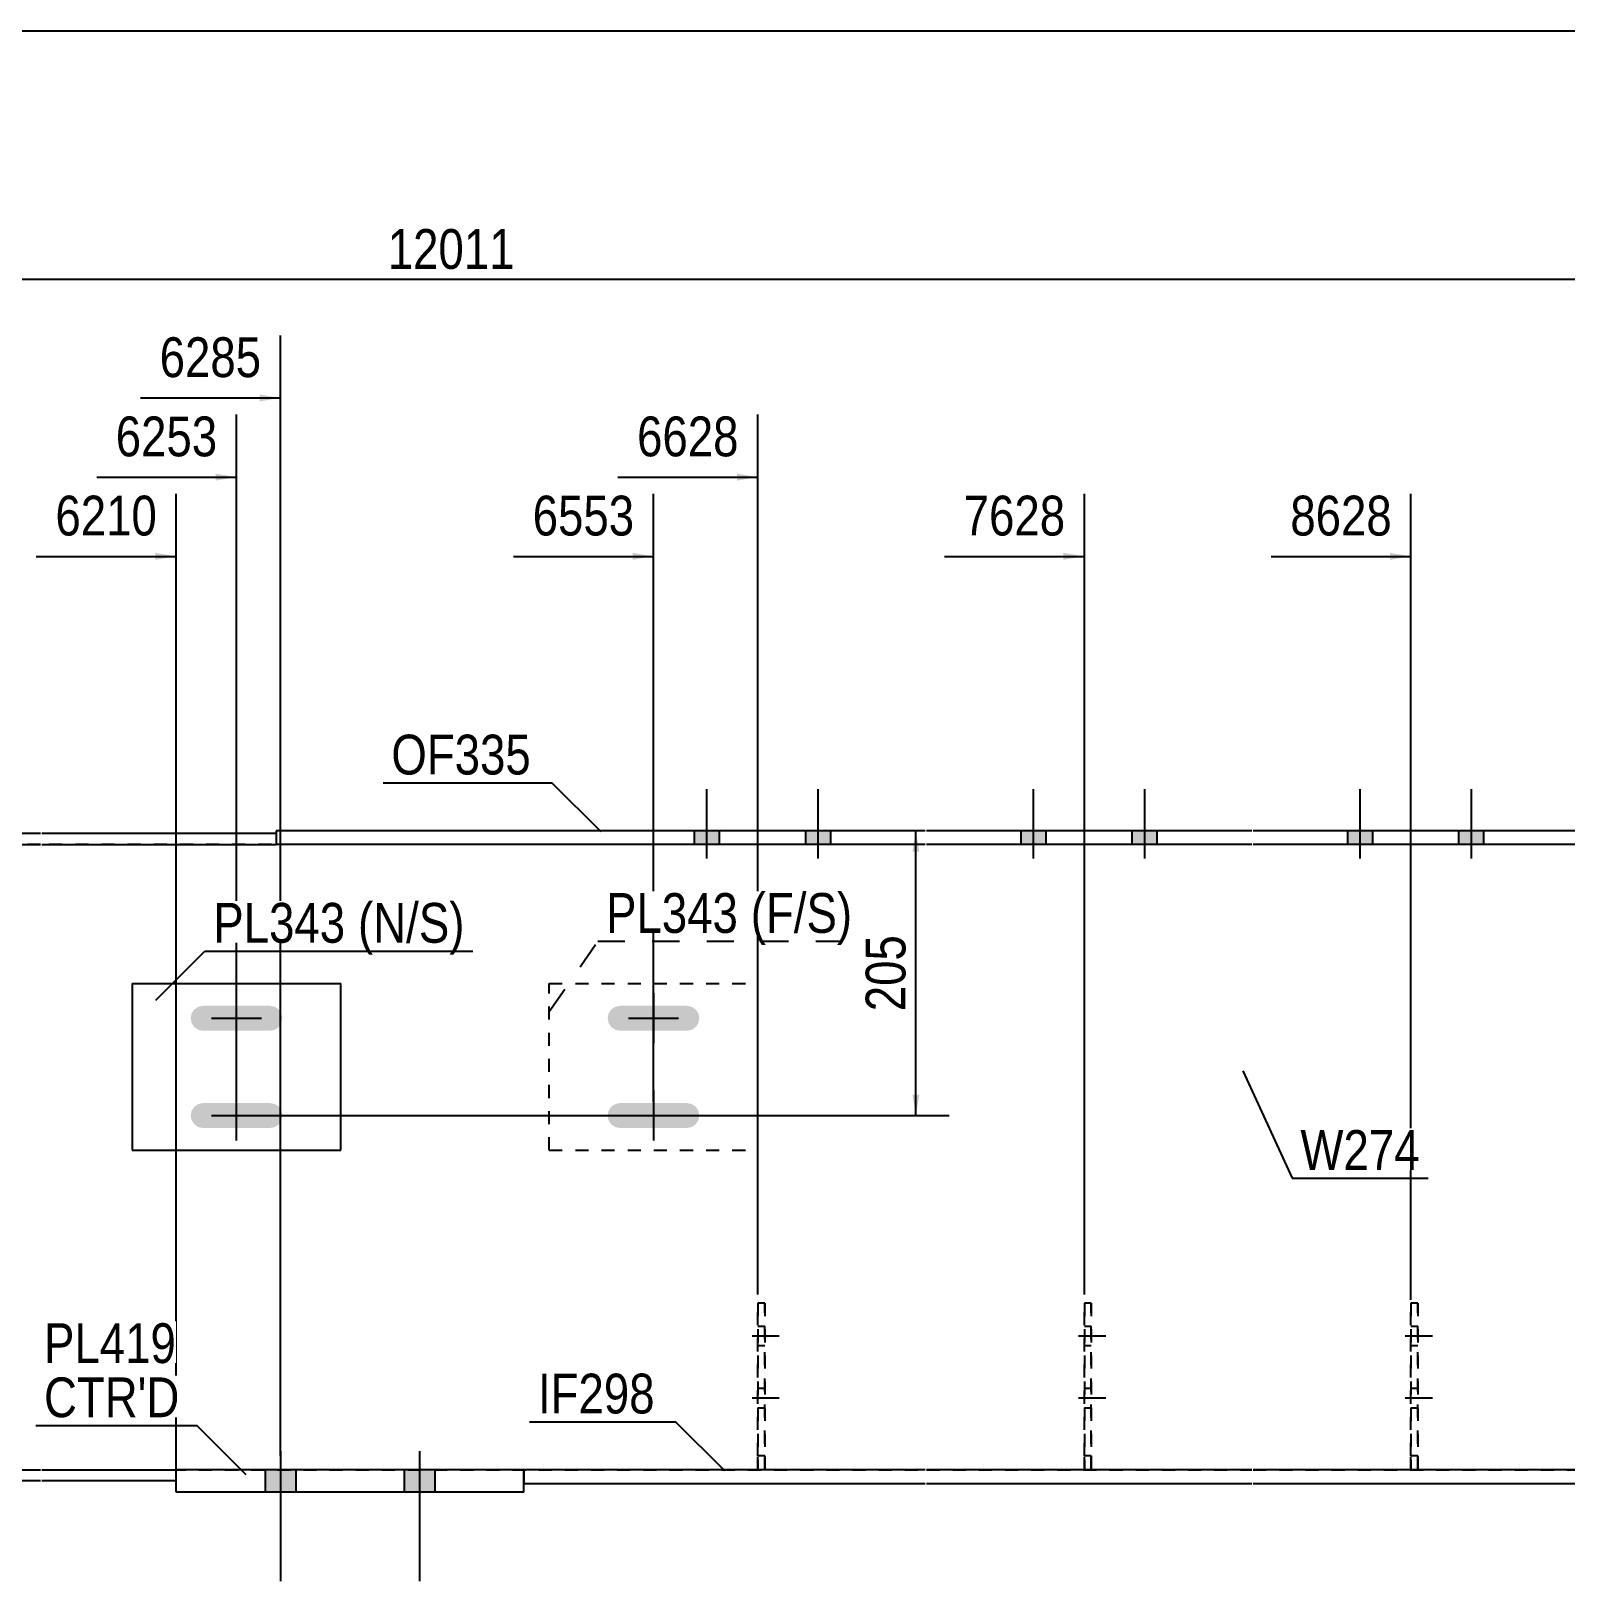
# Model space of a CAD drawing. Header units: millimetres. Extents: x 2 to 405, y 5 to 282.
# Drawn here: x 176.3 to 286.8, y 170.4 to 282 of the extents above; entities that cross this region are included whole.
import ezdxf

# ---------------------------------------------------------------- set-up
doc = ezdxf.new("R2010")
doc.units = ezdxf.units.MM
doc.linetypes.add('DXK_LINE_DOT1', pattern=[1.8814, 0.9407, -0.9407])
doc.linetypes.add('DXK_LINE_DOT2', pattern=[3.9198, 1.9599, -1.9599])
doc.styles.add('Arial Narrow', font='ARIALN.TTF', dxfattribs={"height": 0.2})

# ---------------------------------------------------------------- blocks, each defined once
blk = doc.blocks.new('Unknown-624480948-5281')
at = {"color": 5, "linetype": 'Continuous'}
blk.add_line((405, 282), (5, 282), dxfattribs=at)
blk = doc.blocks.new('Part-624480948-3432 - 3414')
at = {"color": 2, "linetype": 'Continuous'}
for p, q in [((240.67, 224.44), (193.97, 224.44)), ((193.97, 224.44), (193.97, 223.44)), ((264.17, 224.44), (240.77, 224.44)), ((287.67, 224.44), (264.27, 224.44)), ((311.17, 224.44), (287.77, 224.44)), ((334.67, 224.44), (311.27, 224.44)), ((380.47, 224.44), (334.77, 224.44)), ((380.47, 224.44), (380.47, 223.44)), ((240.67, 223.44), (193.97, 223.44)), ((264.17, 223.44), (240.77, 223.44)), ((287.67, 223.44), (264.27, 223.44)), ((311.17, 223.44), (287.77, 223.44)), ((334.67, 223.44), (311.27, 223.44)), ((380.47, 223.44), (334.77, 223.44))]:
    blk.add_line(p, q, dxfattribs=at)
blk = doc.blocks.new('Part-624480948-3430 - 3414')
at = {"color": 2, "linetype": 'Continuous'}
for p, q in [((240.67, 178.44), (211.78, 178.44)), ((240.67, 177.44), (211.78, 177.44)), ((264.17, 178.44), (240.77, 178.44)), ((264.17, 177.44), (240.77, 177.44)), ((287.67, 178.44), (264.27, 178.44)), ((287.67, 177.44), (264.27, 177.44)), ((311.17, 178.44), (287.77, 178.44)), ((311.17, 177.44), (287.77, 177.44)), ((334.67, 178.44), (311.27, 178.44)), ((334.67, 177.44), (311.27, 177.44)), ((373.82, 178.44), (334.77, 178.44)), ((373.82, 177.44), (334.77, 177.44)), ((373.82, 178.44), (373.82, 177.44))]:
    blk.add_line(p, q, dxfattribs=at)
at = {"color": 7, "linetype": 'DXK_LINE_DOT1'}
blk.add_line((211.78, 178.44), (211.78, 177.44), dxfattribs=at)
blk = doc.blocks.new('Part-624480948-3433 - 3414')
at = {"color": 2, "linetype": 'Continuous'}
for p, q in [((86.51, 178.44), (93.42, 178.44)), ((93.42, 177.64), (86.51, 177.64)), ((93.52, 178.44), (116.92, 178.44)), ((116.92, 177.64), (93.52, 177.64)), ((117.02, 178.44), (140.42, 178.44)), ((140.42, 177.64), (117.02, 177.64)), ((140.52, 178.44), (163.92, 178.44)), ((163.92, 177.64), (140.52, 177.64)), ((164.02, 178.44), (177.02, 178.44)), ((177.02, 177.64), (164.02, 177.64)), ((177.12, 178.44), (186.78, 178.44)), ((186.78, 177.64), (177.12, 177.64))]:
    blk.add_line(p, q, dxfattribs=at)
at = {"color": 7, "linetype": 'DXK_LINE_DOT1'}
for p, q in [((86.51, 177.64), (86.51, 178.44)), ((186.78, 177.64), (186.78, 178.44))]:
    blk.add_line(p, q, dxfattribs=at)
blk = doc.blocks.new('Part-624480948-3436 - 3414')
at = {"color": 2, "linetype": 'Continuous'}
for p, q in [((93.42, 224.24), (32, 224.24)), ((116.92, 224.24), (93.52, 224.24)), ((140.42, 224.24), (117.02, 224.24)), ((163.92, 224.24), (140.52, 224.24)), ((177.02, 224.24), (164.02, 224.24)), ((193.97, 224.24), (177.12, 224.24)), ((193.97, 224.24), (193.97, 223.44)), ((32, 223.44), (93.42, 223.44)), ((93.52, 223.44), (116.92, 223.44)), ((117.02, 223.44), (140.42, 223.44)), ((140.52, 223.44), (163.92, 223.44)), ((164.02, 223.44), (177.02, 223.44)), ((177.12, 223.44), (193.97, 223.44))]:
    blk.add_line(p, q, dxfattribs=at)
at = {"color": 7, "linetype": 'DXK_LINE_DOT1'}
blk.add_line((32, 224.24), (32, 223.44), dxfattribs=at)
blk = doc.blocks.new('Bolt-624480948-7810 - 3414')
at = {"linetype": 'Continuous'}
for points in [[(271.07, 223.44), (272.87, 223.44), (272.87, 224.44), (271.07, 224.44)], [(271.07, 223.44), (272.87, 223.44), (272.87, 224.44), (271.07, 224.44)], [(279.07, 223.44), (280.87, 223.44), (280.87, 224.44), (279.07, 224.44)], [(279.07, 223.44), (280.87, 223.44), (280.87, 224.44), (279.07, 224.44)]]:
    blk.add_hatch(color=3, dxfattribs=at).paths.add_polyline_path(points)
at = {"color": 3, "linetype": 'Continuous'}
for p, q in [((271.97, 222.44), (271.97, 227.44)), ((271.97, 222.44), (271.97, 227.44)), ((279.97, 222.44), (279.97, 227.44)), ((279.97, 222.44), (279.97, 227.44)), ((271.07, 223.44), (271.07, 224.44)), ((271.07, 223.44), (271.07, 224.44)), ((272.87, 223.44), (272.87, 224.44)), ((272.87, 223.44), (272.87, 224.44)), ((279.07, 223.44), (279.07, 224.44)), ((279.07, 223.44), (279.07, 224.44)), ((280.87, 223.44), (280.87, 224.44)), ((280.87, 223.44), (280.87, 224.44))]:
    blk.add_line(p, q, dxfattribs=at)
blk = doc.blocks.new('Part-624480948-3449 - 3414')
at = {"color": 2, "linetype": 'Continuous'}
for p, q in [((211.78, 178.44), (186.78, 178.44)), ((186.78, 176.84), (186.78, 178.44)), ((211.78, 176.84), (211.78, 178.44)), ((211.78, 176.84), (186.78, 176.84))]:
    blk.add_line(p, q, dxfattribs=at)
blk = doc.blocks.new('Part-624480948-3452 - 3414')
at = {"color": 7, "linetype": 'DXK_LINE_DOT1'}
for p, q in [((213.62, 201.44), (213.62, 213.44)), ((213.62, 213.44), (228.62, 213.44)), ((228.62, 201.44), (228.62, 213.44)), ((213.62, 201.44), (228.62, 201.44))]:
    blk.add_line(p, q, dxfattribs=at)
blk = doc.blocks.new('Part-624480948-3454 - 3414')
at = {"color": 2, "linetype": 'Continuous'}
for p, q in [((183.62, 213.44), (198.62, 213.44)), ((183.62, 213.44), (183.62, 201.44)), ((198.62, 201.44), (198.62, 213.44)), ((183.62, 201.44), (198.62, 201.44))]:
    blk.add_line(p, q, dxfattribs=at)
blk = doc.blocks.new('Bolt-624480948-7850 - 3414')
at = {"color": 3, "linetype": 'DXK_LINE_DOT2'}
for p, q in [((229.12, 184.29), (228.62, 184.29)), ((230.17, 183.59), (226.37, 183.59)), ((229.12, 182.89), (228.62, 182.89))]:
    blk.add_line(p, q, dxfattribs=at)
blk = doc.blocks.new('Part-624480948-3456 - 3414')
at = {"color": 2, "linetype": 'Continuous'}
for p, q in [((170.52, 223.44), (170.52, 178.44)), ((373.97, 178.44), (373.82, 178.44))]:
    blk.add_line(p, q, dxfattribs=at)
at = {"color": 7, "linetype": 'DXK_LINE_DOT1'}
for p, q in [((177.02, 223.44), (170.52, 223.44)), ((240.67, 223.44), (177.12, 223.44)), ((264.17, 223.44), (240.77, 223.44)), ((287.67, 223.44), (264.27, 223.44)), ((311.17, 223.44), (287.77, 223.44)), ((334.67, 223.44), (311.27, 223.44)), ((380.47, 223.44), (334.77, 223.44)), ((373.97, 178.44), (380.47, 223.44)), ((170.52, 178.44), (177.02, 178.44)), ((177.12, 178.44), (240.67, 178.44)), ((240.77, 178.44), (264.17, 178.44)), ((264.27, 178.44), (287.67, 178.44)), ((287.77, 178.44), (311.17, 178.44)), ((311.27, 178.44), (334.67, 178.44)), ((334.77, 178.44), (373.82, 178.44))]:
    blk.add_line(p, q, dxfattribs=at)
blk = doc.blocks.new('Bolt-624480948-3458 - 3414')
at = {"linetype": 'Continuous'}
for points in [[(194.16, 210.31), (194.35, 210.6), (194.42, 210.94), (194.35, 211.29), (194.16, 211.58), (193.87, 211.77), (193.52, 211.84), (188.72, 211.84), (188.38, 211.77), (188.08, 211.58), (187.89, 211.29), (187.82, 210.94), (187.89, 210.6), (188.08, 210.31), (188.38, 210.11), (188.72, 210.04), (193.52, 210.04), (193.87, 210.11)], [(194.16, 203.31), (194.35, 203.6), (194.42, 203.94), (194.35, 204.29), (194.16, 204.58), (193.87, 204.77), (193.52, 204.84), (188.72, 204.84), (188.38, 204.77), (188.08, 204.58), (187.89, 204.29), (187.82, 203.94), (187.89, 203.6), (188.08, 203.31), (188.38, 203.11), (188.72, 203.04), (193.52, 203.04), (193.87, 203.11)]]:
    blk.add_hatch(color=3, dxfattribs=at).paths.add_polyline_path(points)
at = {"color": 3, "linetype": 'Continuous'}
for p, q in [((191.12, 209.14), (191.12, 212.74)), ((189.32, 210.94), (192.92, 210.94)), ((191.12, 202.14), (191.12, 205.74)), ((189.32, 203.94), (192.92, 203.94))]:
    blk.add_line(p, q, dxfattribs=at)
blk = doc.blocks.new('Bolt-624480948-3484 - 3414')
at = {"linetype": 'Continuous'}
for points in [[(195.38, 178.44), (193.18, 178.44), (193.18, 176.84), (195.38, 176.84)], [(195.38, 178.44), (193.18, 178.44), (193.18, 176.84), (195.38, 176.84)], [(195.38, 178.44), (193.18, 178.44), (193.18, 176.84), (195.38, 176.84)], [(195.38, 178.44), (193.18, 178.44), (193.18, 176.84), (195.38, 176.84)], [(205.38, 178.44), (203.18, 178.44), (203.18, 176.84), (205.38, 176.84)], [(205.38, 178.44), (203.18, 178.44), (203.18, 176.84), (205.38, 176.84)], [(205.38, 178.44), (203.18, 178.44), (203.18, 176.84), (205.38, 176.84)], [(205.38, 178.44), (203.18, 178.44), (203.18, 176.84), (205.38, 176.84)]]:
    blk.add_hatch(color=3, dxfattribs=at).paths.add_polyline_path(points)
at = {"color": 3, "linetype": 'Continuous'}
for p, q in [((194.28, 179.78), (194.28, 170.44)), ((194.28, 179.78), (194.28, 170.44)), ((194.28, 179.78), (194.28, 170.44)), ((194.28, 179.78), (194.28, 170.44)), ((204.28, 179.78), (204.28, 170.44)), ((204.28, 179.78), (204.28, 170.44)), ((204.28, 179.78), (204.28, 170.44)), ((204.28, 179.78), (204.28, 170.44)), ((193.18, 178.44), (193.18, 176.84)), ((193.18, 178.44), (193.18, 176.84)), ((193.18, 178.44), (193.18, 176.84)), ((193.18, 178.44), (193.18, 176.84)), ((195.38, 178.44), (195.38, 176.84)), ((195.38, 178.44), (195.38, 176.84)), ((195.38, 178.44), (195.38, 176.84)), ((195.38, 178.44), (195.38, 176.84)), ((203.18, 178.44), (203.18, 176.84)), ((203.18, 178.44), (203.18, 176.84)), ((203.18, 178.44), (203.18, 176.84)), ((203.18, 178.44), (203.18, 176.84)), ((205.38, 178.44), (205.38, 176.84)), ((205.38, 178.44), (205.38, 176.84)), ((205.38, 178.44), (205.38, 176.84)), ((205.38, 178.44), (205.38, 176.84))]:
    blk.add_line(p, q, dxfattribs=at)
blk = doc.blocks.new('Bolt-624480948-3487 - 3414')
at = {"linetype": 'Continuous'}
for points in [[(224.35, 210.6), (224.42, 210.94), (224.35, 211.29), (224.16, 211.58), (223.87, 211.77), (223.52, 211.84), (218.72, 211.84), (218.38, 211.77), (218.08, 211.58), (217.89, 211.29), (217.82, 210.94), (217.89, 210.6), (218.08, 210.31), (218.38, 210.11), (218.72, 210.04), (223.52, 210.04), (223.87, 210.11), (224.16, 210.31)], [(224.35, 203.6), (224.42, 203.94), (224.35, 204.29), (224.16, 204.58), (223.87, 204.77), (223.52, 204.84), (218.72, 204.84), (218.38, 204.77), (218.08, 204.58), (217.89, 204.29), (217.82, 203.94), (217.89, 203.6), (218.08, 203.31), (218.38, 203.11), (218.72, 203.04), (223.52, 203.04), (223.87, 203.11), (224.16, 203.31)]]:
    blk.add_hatch(color=3, dxfattribs=at).paths.add_polyline_path(points)
at = {"color": 3, "linetype": 'Continuous'}
for p, q in [((221.12, 212.74), (221.12, 209.14)), ((219.32, 210.94), (222.92, 210.94)), ((221.12, 205.74), (221.12, 202.14)), ((219.32, 203.94), (222.92, 203.94))]:
    blk.add_line(p, q, dxfattribs=at)
blk = doc.blocks.new('Bolt-624480948-7812 - 3414')
at = {"linetype": 'Continuous'}
for points in [[(224.07, 223.44), (225.87, 223.44), (225.87, 224.44), (224.07, 224.44)], [(224.07, 223.44), (225.87, 223.44), (225.87, 224.44), (224.07, 224.44)], [(232.07, 223.44), (233.87, 223.44), (233.87, 224.44), (232.07, 224.44)], [(232.07, 223.44), (233.87, 223.44), (233.87, 224.44), (232.07, 224.44)]]:
    blk.add_hatch(color=3, dxfattribs=at).paths.add_polyline_path(points)
at = {"color": 3, "linetype": 'Continuous'}
for p, q in [((224.97, 222.44), (224.97, 227.44)), ((224.97, 222.44), (224.97, 227.44)), ((232.97, 222.44), (232.97, 227.44)), ((232.97, 222.44), (232.97, 227.44)), ((224.07, 223.44), (224.07, 224.44)), ((224.07, 223.44), (224.07, 224.44)), ((225.87, 223.44), (225.87, 224.44)), ((225.87, 223.44), (225.87, 224.44)), ((232.07, 223.44), (232.07, 224.44)), ((232.07, 223.44), (232.07, 224.44)), ((233.87, 223.44), (233.87, 224.44)), ((233.87, 223.44), (233.87, 224.44))]:
    blk.add_line(p, q, dxfattribs=at)
blk = doc.blocks.new('Part-624480948-7792 - 3414')
at = {"color": 7, "linetype": 'DXK_LINE_DOT1'}
for p, q in [((276.12, 190.44), (275.62, 190.44)), ((275.62, 190.44), (275.62, 178.44)), ((276.12, 190.44), (275.62, 190.44)), ((275.62, 190.44), (275.62, 190.44)), ((275.62, 179.44), (275.62, 190.44)), ((276.12, 178.44), (276.12, 190.44)), ((276.12, 190.44), (276.12, 190.44)), ((276.12, 190.44), (276.12, 179.44)), ((276.12, 179.44), (275.62, 179.44)), ((275.62, 178.44), (275.62, 179.44)), ((276.12, 179.44), (276.12, 178.44)), ((276.12, 178.44), (275.62, 178.44)), ((276.12, 178.44), (275.62, 178.44)), ((275.62, 178.44), (275.62, 178.44)), ((276.12, 178.44), (276.12, 178.44))]:
    blk.add_line(p, q, dxfattribs=at)
blk = doc.blocks.new('Part-624480948-7795 - 3414')
at = {"color": 7, "linetype": 'DXK_LINE_DOT1'}
for p, q in [((252.62, 190.44), (252.12, 190.44)), ((252.12, 190.44), (252.12, 178.44)), ((252.62, 190.44), (252.12, 190.44)), ((252.12, 190.44), (252.12, 190.44)), ((252.12, 179.44), (252.12, 190.44)), ((252.62, 178.44), (252.62, 190.44)), ((252.62, 190.44), (252.62, 190.44)), ((252.62, 190.44), (252.62, 179.44)), ((252.62, 179.44), (252.12, 179.44)), ((252.12, 178.44), (252.12, 179.44)), ((252.62, 179.44), (252.62, 178.44)), ((252.62, 178.44), (252.12, 178.44)), ((252.62, 178.44), (252.12, 178.44)), ((252.12, 178.44), (252.12, 178.44)), ((252.62, 178.44), (252.62, 178.44))]:
    blk.add_line(p, q, dxfattribs=at)
blk = doc.blocks.new('Part-624480948-7798 - 3414')
at = {"color": 7, "linetype": 'DXK_LINE_DOT1'}
for p, q in [((229.12, 190.44), (228.62, 190.44)), ((228.62, 190.44), (228.62, 178.44)), ((229.12, 190.44), (228.62, 190.44)), ((228.62, 190.44), (228.62, 190.44)), ((228.62, 179.44), (228.62, 190.44)), ((229.12, 178.44), (229.12, 190.44)), ((229.12, 190.44), (229.12, 190.44)), ((229.12, 190.44), (229.12, 179.44)), ((229.12, 179.44), (228.62, 179.44)), ((228.62, 178.44), (228.62, 179.44)), ((229.12, 179.44), (229.12, 178.44)), ((229.12, 178.44), (228.62, 178.44)), ((229.12, 178.44), (228.62, 178.44)), ((228.62, 178.44), (228.62, 178.44)), ((229.12, 178.44), (229.12, 178.44))]:
    blk.add_line(p, q, dxfattribs=at)
blk = doc.blocks.new('Bolt-624480948-7811 - 3414')
at = {"linetype": 'Continuous'}
for points in [[(247.57, 223.44), (249.37, 223.44), (249.37, 224.44), (247.57, 224.44)], [(247.57, 223.44), (249.37, 223.44), (249.37, 224.44), (247.57, 224.44)], [(255.57, 223.44), (257.37, 223.44), (257.37, 224.44), (255.57, 224.44)], [(255.57, 223.44), (257.37, 223.44), (257.37, 224.44), (255.57, 224.44)]]:
    blk.add_hatch(color=3, dxfattribs=at).paths.add_polyline_path(points)
at = {"color": 3, "linetype": 'Continuous'}
for p, q in [((248.47, 222.44), (248.47, 227.44)), ((248.47, 222.44), (248.47, 227.44)), ((256.47, 222.44), (256.47, 227.44)), ((256.47, 222.44), (256.47, 227.44)), ((247.57, 223.44), (247.57, 224.44)), ((247.57, 223.44), (247.57, 224.44)), ((249.37, 223.44), (249.37, 224.44)), ((249.37, 223.44), (249.37, 224.44)), ((255.57, 223.44), (255.57, 224.44)), ((255.57, 223.44), (255.57, 224.44)), ((257.37, 223.44), (257.37, 224.44)), ((257.37, 223.44), (257.37, 224.44))]:
    blk.add_line(p, q, dxfattribs=at)
blk = doc.blocks.new('Bolt-624480948-7838 - 3414')
at = {"color": 3, "linetype": 'DXK_LINE_DOT2'}
for p, q in [((276.12, 184.29), (275.62, 184.29)), ((277.17, 183.59), (273.37, 183.59)), ((276.12, 182.89), (275.62, 182.89))]:
    blk.add_line(p, q, dxfattribs=at)
blk = doc.blocks.new('Bolt-624480948-7839 - 3414')
at = {"color": 3, "linetype": 'DXK_LINE_DOT2'}
for p, q in [((276.12, 188.76), (275.62, 188.76)), ((277.17, 188.06), (273.37, 188.06)), ((276.12, 187.36), (275.62, 187.36))]:
    blk.add_line(p, q, dxfattribs=at)
blk = doc.blocks.new('Bolt-624480948-7844 - 3414')
at = {"color": 3, "linetype": 'DXK_LINE_DOT2'}
for p, q in [((252.62, 184.29), (252.12, 184.29)), ((253.67, 183.59), (249.87, 183.59)), ((252.62, 182.89), (252.12, 182.89))]:
    blk.add_line(p, q, dxfattribs=at)
blk = doc.blocks.new('Bolt-624480948-7845 - 3414')
at = {"color": 3, "linetype": 'DXK_LINE_DOT2'}
for p, q in [((252.62, 188.76), (252.12, 188.76)), ((253.67, 188.06), (249.87, 188.06)), ((252.62, 187.36), (252.12, 187.36))]:
    blk.add_line(p, q, dxfattribs=at)
blk = doc.blocks.new('Bolt-624480948-7851 - 3414')
at = {"color": 3, "linetype": 'DXK_LINE_DOT2'}
for p, q in [((229.12, 188.76), (228.62, 188.76)), ((230.17, 188.06), (226.37, 188.06)), ((229.12, 187.36), (228.62, 187.36))]:
    blk.add_line(p, q, dxfattribs=at)
blk = doc.blocks.new('StraightDimension-624480948-6673 - 3414')
at = {"color": 7, "linetype": 'Continuous'}
blk.add_line((30.4, 264.13), (382.74, 264.13), dxfattribs=at)
at = {"color": 0}
blk.add_wipeout([(211.74, 264.28), (211.74, 268.48), (201.4, 268.48), (201.4, 264.28)], dxfattribs=at)
at = {"color": 3, "style": 'Arial Narrow'}
blk.add_text('12011', height=2.863, dxfattribs=at).set_placement((202, 264.88))
blk = doc.blocks.new('StraightDimension-624480948-10852 - 3414')
at = {"linetype": 'Continuous'}
blk.add_hatch(color=7, dxfattribs=at).paths.add_polyline_path([(250.62, 244.44), (252.12, 244.19), (250.62, 243.94)])
at = {"color": 7, "linetype": 'Continuous'}
for p, q in [((252.12, 191.07), (252.12, 248.69)), ((242.06, 244.19), (252.12, 244.19))]:
    blk.add_line(p, q, dxfattribs=at)
at = {"color": 0}
blk.add_wipeout([(251.35, 245.09), (251.35, 249.29), (242.84, 249.29), (242.84, 245.09)], dxfattribs=at)
at = {"color": 3, "style": 'Arial Narrow'}
blk.add_text('7628', height=2.863, dxfattribs=at).set_placement((243.44, 245.69))
blk = doc.blocks.new('StraightDimension-624480948-10855 - 3414')
at = {"linetype": 'Continuous'}
blk.add_hatch(color=7, dxfattribs=at).paths.add_polyline_path([(192.78, 255.84), (194.28, 255.59), (192.78, 255.34)])
at = {"color": 7, "linetype": 'Continuous'}
for p, q in [((194.28, 179.44), (194.28, 260.09)), ((184.21, 255.59), (194.28, 255.59))]:
    blk.add_line(p, q, dxfattribs=at)
at = {"color": 0}
blk.add_wipeout([(193.5, 256.49), (193.5, 260.69), (184.99, 260.69), (184.99, 256.49)], dxfattribs=at)
at = {"color": 3, "style": 'Arial Narrow'}
blk.add_text('6285', height=2.863, dxfattribs=at).set_placement((185.59, 257.09))
blk = doc.blocks.new('StraightDimension-624480948-8895 - 3414')
at = {"linetype": 'Continuous'}
for points in [[(239.75, 222.94), (240, 224.44), (240.25, 222.94)], [(240.25, 205.44), (240, 203.94), (239.75, 205.44)]]:
    blk.add_hatch(color=7, dxfattribs=at).paths.add_polyline_path(points)
at = {"color": 7, "linetype": 'Continuous'}
for p, q in [((239.77, 224.44), (237.75, 224.44)), ((240, 203.94), (240, 224.44)), ((192.12, 203.94), (242.4, 203.94))]:
    blk.add_line(p, q, dxfattribs=at)
at = {"color": 0}
blk.add_wipeout([(239.85, 217.53), (235.65, 217.53), (235.65, 210.85), (239.85, 210.85)], dxfattribs=at)
at = {"color": 3, "style": 'Arial Narrow'}
blk.add_text('205', height=2.863, rotation=90.0002, dxfattribs=at).set_placement((239.25, 211.45))
blk = doc.blocks.new('StraightDimension-624480948-10853 - 3414')
at = {"linetype": 'Continuous'}
blk.add_hatch(color=7, dxfattribs=at).paths.add_polyline_path([(227.12, 250.14), (228.62, 249.89), (227.12, 249.64)])
at = {"color": 7, "linetype": 'Continuous'}
for p, q in [((228.62, 191.07), (228.62, 254.39)), ((218.56, 249.89), (228.62, 249.89))]:
    blk.add_line(p, q, dxfattribs=at)
at = {"color": 0}
blk.add_wipeout([(227.85, 250.79), (227.85, 254.99), (219.34, 254.99), (219.34, 250.79)], dxfattribs=at)
at = {"color": 3, "style": 'Arial Narrow'}
blk.add_text('6628', height=2.863, dxfattribs=at).set_placement((219.94, 251.39))
blk = doc.blocks.new('StraightDimension-624480948-10851 - 3414')
at = {"linetype": 'Continuous'}
blk.add_hatch(color=7, dxfattribs=at).paths.add_polyline_path([(274.12, 244.44), (275.62, 244.19), (274.12, 243.94)])
at = {"color": 7, "linetype": 'Continuous'}
for p, q in [((275.62, 190.69), (275.62, 248.69)), ((265.56, 244.19), (275.62, 244.19))]:
    blk.add_line(p, q, dxfattribs=at)
at = {"color": 0}
blk.add_wipeout([(274.85, 245.09), (274.85, 249.29), (266.34, 249.29), (266.34, 245.09)], dxfattribs=at)
at = {"color": 3, "style": 'Arial Narrow'}
blk.add_text('8628', height=2.863, dxfattribs=at).set_placement((266.94, 245.69))
blk = doc.blocks.new('StraightDimension-624480948-10854 - 3414')
at = {"linetype": 'Continuous'}
blk.add_hatch(color=7, dxfattribs=at).paths.add_polyline_path([(219.62, 244.44), (221.12, 244.19), (219.62, 243.94)])
at = {"color": 7, "linetype": 'Continuous'}
for p, q in [((221.12, 204.94), (221.12, 248.69)), ((211.06, 244.19), (221.12, 244.19))]:
    blk.add_line(p, q, dxfattribs=at)
at = {"color": 0}
blk.add_wipeout([(220.35, 245.09), (220.35, 249.29), (211.83, 249.29), (211.83, 245.09)], dxfattribs=at)
at = {"color": 3, "style": 'Arial Narrow'}
blk.add_text('6553', height=2.863, dxfattribs=at).set_placement((212.43, 245.69))
blk = doc.blocks.new('StraightDimension-624480948-10856 - 3414')
at = {"linetype": 'Continuous'}
blk.add_hatch(color=7, dxfattribs=at).paths.add_polyline_path([(189.62, 250.14), (191.12, 249.89), (189.62, 249.64)])
at = {"color": 7, "linetype": 'Continuous'}
for p, q in [((191.12, 204.94), (191.12, 254.39)), ((181.06, 249.89), (191.12, 249.89))]:
    blk.add_line(p, q, dxfattribs=at)
at = {"color": 0}
blk.add_wipeout([(190.35, 250.79), (190.35, 254.99), (181.83, 254.99), (181.83, 250.79)], dxfattribs=at)
at = {"color": 3, "style": 'Arial Narrow'}
blk.add_text('6253', height=2.863, dxfattribs=at).set_placement((182.43, 251.39))
blk = doc.blocks.new('StraightDimension-624480948-10857 - 3414')
at = {"linetype": 'Continuous'}
blk.add_hatch(color=7, dxfattribs=at).paths.add_polyline_path([(185.28, 244.44), (186.78, 244.19), (185.28, 243.94)])
at = {"color": 7, "linetype": 'Continuous'}
for p, q in [((186.78, 177.84), (186.78, 248.69)), ((176.71, 244.19), (186.78, 244.19))]:
    blk.add_line(p, q, dxfattribs=at)
at = {"color": 0}
blk.add_wipeout([(186, 245.09), (186, 249.29), (177.49, 249.29), (177.49, 245.09)], dxfattribs=at)
at = {"color": 3, "style": 'Arial Narrow'}
blk.add_text('6210', height=2.863, dxfattribs=at).set_placement((178.09, 245.69))
blk = doc.blocks.new('Mark-624480948-7217 - 3414')
at = {"color": 7, "linetype": 'Continuous'}
for p in [(176.67, 181.63), (191.81, 178.09)]:
    blk.add_line(p, (188.27, 181.63), dxfattribs=at)
at = {"color": 0}
for points in [[(186.77, 186.13), (186.77, 189.13), (177.27, 189.13), (177.27, 186.13)], [(187.02, 182.23), (187.02, 185.23), (177.27, 185.23), (177.27, 182.23)]]:
    blk.add_wipeout(points, dxfattribs=at)
for points in [[(186.77, 186.13), (186.77, 189.13), (177.27, 189.13), (177.27, 186.13)], [(187.02, 182.23), (187.02, 185.23), (177.27, 185.23), (177.27, 182.23)]]:
    blk.add_wipeout(points, dxfattribs=at)
at = {"color": 3, "style": 'Arial Narrow'}
blk.add_text('PL419', height=2.863, dxfattribs=at).set_placement((177.27, 186.13))
at = {"color": 1, "style": 'Arial Narrow'}
blk.add_text("CTR'D", height=2.863, dxfattribs=at).set_placement((177.27, 182.23))
blk = doc.blocks.new('Mark-624480948-7238 - 3414')
at = {"color": 7, "linetype": 'Continuous'}
for p, q in [((263.53, 207.17), (267.07, 199.43)), ((267.07, 199.43), (276.85, 199.43))]:
    blk.add_line(p, q, dxfattribs=at)
at = {"color": 0}
blk.add_wipeout([(276.25, 200.03), (276.25, 203.03), (267.67, 203.03), (267.67, 200.03)], dxfattribs=at)
blk.add_wipeout([(276.25, 200.03), (276.25, 203.03), (267.67, 203.03), (267.67, 200.03)], dxfattribs=at)
at = {"color": 3, "style": 'Arial Narrow'}
blk.add_text('W274', height=2.863, dxfattribs=at).set_placement((267.67, 200.03))
blk = doc.blocks.new('Mark-624480948-7232 - 3414')
at = {"color": 7, "linetype": 'Continuous'}
for p, q in [((185.32, 212.24), (188.85, 215.78)), ((188.85, 215.78), (208.12, 215.78))]:
    blk.add_line(p, q, dxfattribs=at)
at = {"color": 0}
for points in [[(198.96, 216.38), (198.96, 219.38), (189.45, 219.38), (189.45, 216.38)], [(207.52, 216.38), (207.52, 219.38), (199.86, 219.38), (199.86, 216.38)]]:
    blk.add_wipeout(points, dxfattribs=at)
for points in [[(198.96, 216.38), (198.96, 219.38), (189.45, 219.38), (189.45, 216.38)], [(207.52, 216.38), (207.52, 219.38), (199.86, 219.38), (199.86, 216.38)]]:
    blk.add_wipeout(points, dxfattribs=at)
at = {"color": 3, "style": 'Arial Narrow'}
for s, p in [('PL343', (189.45, 216.38)), ('(N/', (199.86, 216.38)), ('S)', (204.24, 216.38))]:
    blk.add_text(s, height=2.863, dxfattribs=at).set_placement(p)
blk = doc.blocks.new('Mark-624480948-7190 - 3414')
at = {"color": 7, "linetype": 'Continuous'}
for p in [(212.21, 181.9), (226.25, 178.37)]:
    blk.add_line(p, (222.71, 181.9), dxfattribs=at)
at = {"color": 0}
blk.add_wipeout([(221.21, 182.5), (221.21, 185.5), (212.81, 185.5), (212.81, 182.5)], dxfattribs=at)
blk.add_wipeout([(221.21, 182.5), (221.21, 185.5), (212.81, 185.5), (212.81, 182.5)], dxfattribs=at)
at = {"color": 3, "style": 'Arial Narrow'}
blk.add_text('IF298', height=2.863, dxfattribs=at).set_placement((212.81, 182.5))
blk = doc.blocks.new('Mark-624480948-7196 - 3414')
at = {"color": 7, "linetype": 'Continuous'}
for p in [(201.66, 227.89), (217.35, 224.36)]:
    blk.add_line(p, (213.81, 227.89), dxfattribs=at)
at = {"color": 0}
blk.add_wipeout([(212.31, 228.49), (212.31, 231.49), (202.26, 231.49), (202.26, 228.49)], dxfattribs=at)
blk.add_wipeout([(212.31, 228.49), (212.31, 231.49), (202.26, 231.49), (202.26, 228.49)], dxfattribs=at)
at = {"color": 3, "style": 'Arial Narrow'}
blk.add_text('OF335', height=2.863, dxfattribs=at).set_placement((202.26, 228.49))
blk = doc.blocks.new('Mark-624480948-7226 - 3414')
at = {"color": 7, "linetype": 'DXK_LINE_DOT2'}
for p, q in [((213.62, 211.42), (217.11, 216.49)), ((217.11, 216.49), (236.01, 216.49))]:
    blk.add_line(p, q, dxfattribs=at)
at = {"color": 0}
for points in [[(227.22, 217.09), (227.22, 220.09), (217.71, 220.09), (217.71, 217.09)], [(235.41, 217.09), (235.41, 220.09), (228.12, 220.09), (228.12, 217.09)]]:
    blk.add_wipeout(points, dxfattribs=at)
for points in [[(227.22, 217.09), (227.22, 220.09), (217.71, 220.09), (217.71, 217.09)], [(235.41, 217.09), (235.41, 220.09), (228.12, 220.09), (228.12, 217.09)]]:
    blk.add_wipeout(points, dxfattribs=at)
at = {"color": 3, "style": 'Arial Narrow'}
for s, p in [('PL343', (217.71, 217.09)), ('(F/', (228.12, 217.09)), ('S)', (232.13, 217.09))]:
    blk.add_text(s, height=2.863, dxfattribs=at).set_placement(p)

msp = doc.modelspace()

# ---------------------------------------------------------------- block references
for name in ['Unknown-624480948-5281', 'Bolt-624480948-7812 - 3414', 'Bolt-624480948-7811 - 3414', 'Bolt-624480948-7810 - 3414', 'Part-624480948-3436 - 3414', 'Part-624480948-3432 - 3414', 'Part-624480948-3456 - 3414', 'Part-624480948-3454 - 3414', 'Part-624480948-3452 - 3414', 'Bolt-624480948-3458 - 3414', 'Bolt-624480948-3487 - 3414', 'Part-624480948-7798 - 3414', 'Part-624480948-7795 - 3414', 'Part-624480948-7792 - 3414', 'Bolt-624480948-7851 - 3414', 'Bolt-624480948-7845 - 3414', 'Bolt-624480948-7839 - 3414', 'Bolt-624480948-7850 - 3414', 'Bolt-624480948-7844 - 3414', 'Bolt-624480948-7838 - 3414', 'Bolt-624480948-3484 - 3414', 'Part-624480948-3433 - 3414', 'Part-624480948-3449 - 3414', 'Part-624480948-3430 - 3414']:
    msp.add_blockref(name, (0, 0))

# ---------------------------------------------------------------- next in the draw order: block references
for name in ['StraightDimension-624480948-6673 - 3414', 'Mark-624480948-7190 - 3414']:
    msp.add_blockref(name, (0, 0))

# ---------------------------------------------------------------- next in the draw order: block references
for name in ['StraightDimension-624480948-10855 - 3414', 'StraightDimension-624480948-10852 - 3414', 'StraightDimension-624480948-10851 - 3414']:
    msp.add_blockref(name, (0, 0))

# ---------------------------------------------------------------- next in the draw order: block references
for name in ['StraightDimension-624480948-10856 - 3414', 'StraightDimension-624480948-8895 - 3414', 'Mark-624480948-7238 - 3414']:
    msp.add_blockref(name, (0, 0))

# ---------------------------------------------------------------- next in the draw order: block references
for name in ['StraightDimension-624480948-10853 - 3414', 'StraightDimension-624480948-10857 - 3414']:
    msp.add_blockref(name, (0, 0))

# ---------------------------------------------------------------- next in the draw order: block references
for name in ['StraightDimension-624480948-10854 - 3414', 'Mark-624480948-7232 - 3414', 'Mark-624480948-7217 - 3414']:
    msp.add_blockref(name, (0, 0))

# ---------------------------------------------------------------- next in the draw order: block references
for name in ['Mark-624480948-7196 - 3414', 'Mark-624480948-7226 - 3414']:
    msp.add_blockref(name, (0, 0))

doc.saveas('drawing.dxf')
